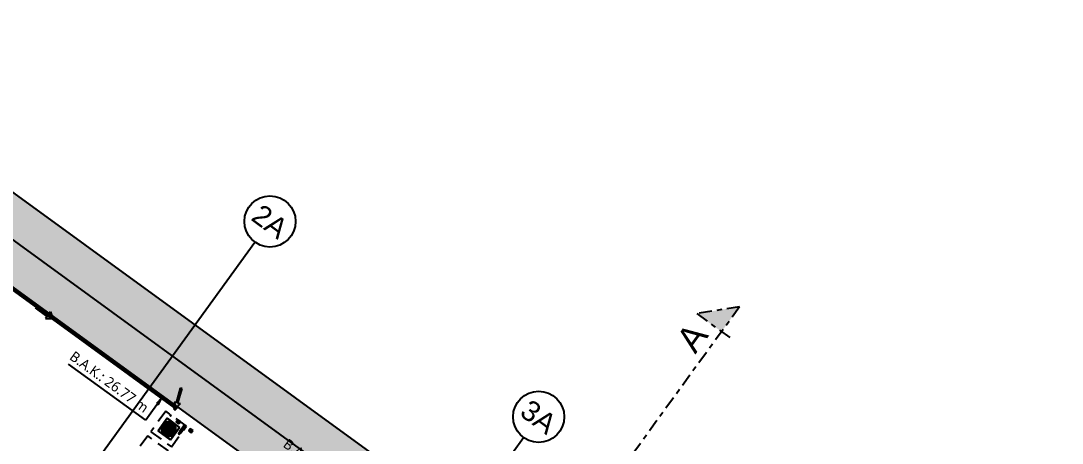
# Model space of a CAD drawing. Header units: inches. Extents: x 400392 to 401495, y 4543971 to 4544133.
# Drawn here: x 400769.67 to 400790.06, y 4544104.72 to 4544112.97 of the extents above; entities that cross this region are included whole.
import ezdxf
from ezdxf.enums import TextEntityAlignment as Align

# ---------------------------------------------------------------- set-up
doc = ezdxf.new("R2010")
doc.units = ezdxf.units.IN
doc.header["$MEASUREMENT"] = 0
for name, pattern in [('AKS', [3, 2.5, -0.25, 0, -0.25]), ('CENTER', [2, 1.25, -0.25, 0.25, -0.25]), ('CIZGI', [0.4, 0.25, -0.15])]:
    doc.linetypes.add(name, pattern=pattern)
doc.layers.add('A-DETL-GENF', color=92, linetype='Continuous', lineweight=9)
for name, color, linetype in [('aks prota', 2, 'AKS'), ('caks prota', 4, 'Continuous'), ('kesit tarama prota', 252, 'Continuous'), ('kolon tarama prota', 252, 'Continuous'), ('perde prota', 1, 'Continuous'), ('PRT-MI-a_fit_drainage', 10, 'Continuous'), ('skesit prota', 7, 'Continuous'), ('taks prota', 7, 'Continuous'), ('tkesit prota', 7, 'Continuous')]:
    doc.layers.add(name, color=color, linetype=linetype)
doc.styles.add('Arial', font='Arial.ttf')
doc.styles.add('Segoe UI Light_1', font='', dxfattribs={"height": 200})
doc.styles.add('TAKS', font='Arial Unicode.ttf')
doc.styles.get('Segoe UI Light_1').set_extended_font_data('Segoe UI Light')

# ---------------------------------------------------------------- blocks, each defined once
blk = doc.blocks.new('+24.06 mekanik')
at = {"layer": 'kolon tarama prota'}
for points in [[(9685, 178306), (9595, 178383), (9636, 178397), (9534, 178679), (9562, 178689), (9664, 178408), (9706, 178423)], [(6711, 178308), (6594, 178230), (6594, 178278), (6311, 178278), (6311, 178338), (6594, 178338), (6594, 178386)], [(9348, 178308), (9328, 178158), (9367, 178158)]]:
    blk.add_hatch(color=253, dxfattribs=at).paths.add_polyline_path(points, flags=0)
at = {"layer": 'kolon tarama prota', "color": 253}
for p, q in [((9562, 178689), (9534, 178679)), ((9562, 178689), (9534, 178679)), ((9534, 178679), (9636, 178397)), ((9636, 178397), (9534, 178679)), ((9664, 178408), (9562, 178689)), ((9664, 178408), (9562, 178689)), ((6711, 178308), (6594, 178386)), ((6594, 178386), (6594, 178338)), ((6594, 178386), (6711, 178308)), ((6594, 178338), (6594, 178386)), ((9636, 178397), (9595, 178383)), ((9636, 178397), (9595, 178383)), ((9595, 178383), (9685, 178306)), ((9595, 178383), (9685, 178306)), ((9706, 178423), (9664, 178408)), ((9664, 178408), (9706, 178423)), ((9685, 178306), (9706, 178423)), ((9706, 178423), (9685, 178306)), ((9648, 178322), (2847, 178322)), ((2847, 178295), (9648, 178295)), ((6594, 178338), (6311, 178338)), ((6311, 178338), (6311, 178278)), ((6594, 178338), (6311, 178338)), ((6311, 178338), (6311, 178278)), ((6311, 178278), (6594, 178278)), ((6594, 178278), (6311, 178278)), ((6594, 178230), (6711, 178308)), ((6594, 178230), (6711, 178308)), ((6594, 178278), (6594, 178230)), ((6594, 178278), (6594, 178230)), ((9348, 178308), (9328, 178158)), ((9367, 178158), (9348, 178308)), ((9348, 178308), (9348, 177771)), ((9666, 178325), (9648, 178325)), ((9648, 178292), (9666, 178292)), ((9666, 178291), (9666, 178273)), ((9699, 178273), (9699, 178291)), ((9328, 178158), (9367, 178158)), ((9965, 178045), (9665, 178045)), ((9665, 178045), (9665, 177745)), ((9665, 177745), (9665, 178045)), ((9665, 178045), (9965, 178045)), ((9665, 178045), (9665, 178045)), ((9672, 178138), (9672, 178127)), ((9694, 178127), (9694, 178138)), ((9810, 178035), (9810, 178015)), ((9810, 178015), (9810, 178035)), ((9810, 178035), (9810, 178035)), ((9810, 178015), (9810, 178015)), ((9810, 177990), (9810, 177969)), ((9810, 177969), (9810, 177990)), ((9810, 177990), (9810, 177990)), ((9810, 177969), (9810, 177969)), ((9820, 178015), (9820, 178035)), ((9820, 178035), (9820, 178015)), ((9820, 178035), (9820, 178035)), ((9820, 178015), (9820, 178015)), ((9820, 177969), (9820, 177990)), ((9820, 177990), (9820, 177969)), ((9820, 177990), (9820, 177990)), ((9820, 177969), (9820, 177969)), ((9853, 178145), (9853, 178095)), ((9853, 178145), (9913, 178145)), ((9913, 178145), (9853, 178145)), ((9853, 178095), (9853, 178095)), ((9853, 178095), (9879, 178095)), ((9879, 178095), (9853, 178095)), ((9853, 178095), (9853, 178095)), ((9873, 178143), (9854, 178143)), ((9854, 178143), (9873, 178143)), ((9854, 178143), (9873, 178143)), ((9873, 178143), (9854, 178143)), ((9879, 178095), (9886, 178095)), ((9886, 178095), (9879, 178095)), ((9886, 178095), (9912, 178095)), ((9912, 178095), (9886, 178095)), ((9911, 178143), (9892, 178143)), ((9892, 178143), (9911, 178143)), ((9911, 178143), (9892, 178143)), ((9892, 178143), (9911, 178143)), ((9912, 178095), (9913, 178095)), ((9913, 178095), (9912, 178095)), ((9913, 178095), (9913, 178145)), ((9965, 177745), (9965, 178045)), ((9965, 178045), (9965, 177745)), ((9965, 178045), (9965, 178045)), ((10018, 178145), (10018, 177975)), ((10048, 178145), (10018, 178145)), ((10018, 178145), (10048, 178145)), ((10048, 177975), (10048, 178145)), ((10153, 178145), (10153, 178095)), ((10213, 178145), (10153, 178145)), ((10153, 178145), (10213, 178145)), ((10179, 178095), (10153, 178095)), ((10153, 178095), (10153, 178095)), ((10153, 178095), (10153, 178095)), ((10153, 178095), (10179, 178095)), ((10154, 178143), (10173, 178143)), ((10173, 178143), (10154, 178143)), ((10173, 178143), (10154, 178143)), ((10154, 178143), (10173, 178143)), ((10186, 178095), (10179, 178095)), ((10179, 178095), (10186, 178095)), ((10212, 178095), (10186, 178095)), ((10186, 178095), (10212, 178095)), ((10192, 178143), (10211, 178143)), ((10211, 178143), (10192, 178143)), ((10211, 178143), (10192, 178143)), ((10192, 178143), (10211, 178143)), ((10213, 178095), (10212, 178095)), ((10212, 178095), (10213, 178095)), ((10213, 178095), (10213, 178145)), ((9348, 177771), (7481, 177771)), ((9695, 177900), (9675, 177900)), ((9675, 177900), (9695, 177900)), ((9675, 177900), (9675, 177900)), ((9675, 177890), (9695, 177890)), ((9695, 177890), (9675, 177890)), ((9675, 177890), (9675, 177890)), ((9695, 177900), (9695, 177900)), ((9695, 177890), (9695, 177890)), ((9740, 177900), (9720, 177900)), ((9720, 177900), (9740, 177900)), ((9720, 177900), (9720, 177900)), ((9720, 177890), (9740, 177890)), ((9740, 177890), (9720, 177890)), ((9720, 177890), (9720, 177890)), ((9740, 177900), (9740, 177900)), ((9740, 177890), (9740, 177890)), ((9786, 177900), (9765, 177900)), ((9765, 177900), (9786, 177900)), ((9765, 177900), (9765, 177900)), ((9765, 177890), (9786, 177890)), ((9786, 177890), (9765, 177890)), ((9765, 177890), (9765, 177890)), ((9786, 177900), (9786, 177900)), ((9786, 177890), (9786, 177890)), ((9810, 177944), (9810, 177924)), ((9810, 177924), (9810, 177944)), ((9810, 177944), (9810, 177944)), ((9810, 177924), (9810, 177924)), ((9810, 177865), (9810, 177845)), ((9810, 177845), (9810, 177865)), ((9810, 177865), (9810, 177865)), ((9810, 177845), (9810, 177845)), ((9810, 177820), (9810, 177800)), ((9810, 177800), (9810, 177820)), ((9810, 177820), (9810, 177820)), ((9810, 177800), (9810, 177800)), ((9810, 177775), (9810, 177755)), ((9810, 177755), (9810, 177775)), ((9810, 177775), (9810, 177775)), ((9810, 177755), (9810, 177755)), ((9820, 177924), (9820, 177944)), ((9820, 177944), (9820, 177924)), ((9820, 177944), (9820, 177944)), ((9820, 177924), (9820, 177924)), ((9820, 177845), (9820, 177865)), ((9820, 177865), (9820, 177845)), ((9820, 177865), (9820, 177865)), ((9820, 177845), (9820, 177845)), ((9820, 177800), (9820, 177820)), ((9820, 177820), (9820, 177800)), ((9820, 177820), (9820, 177820)), ((9820, 177800), (9820, 177800)), ((9820, 177755), (9820, 177775)), ((9820, 177775), (9820, 177755)), ((9820, 177775), (9820, 177775)), ((9820, 177755), (9820, 177755)), ((9865, 177900), (9845, 177900)), ((9845, 177900), (9865, 177900)), ((9845, 177900), (9845, 177900)), ((9845, 177890), (9865, 177890)), ((9865, 177890), (9845, 177890)), ((9845, 177890), (9845, 177890)), ((9865, 177900), (9865, 177900)), ((9865, 177890), (9865, 177890)), ((9910, 177900), (9890, 177900)), ((9890, 177900), (9910, 177900)), ((9890, 177900), (9890, 177900)), ((9890, 177890), (9910, 177890)), ((9910, 177890), (9890, 177890)), ((9890, 177890), (9890, 177890)), ((9910, 177900), (9910, 177900)), ((9910, 177890), (9910, 177890)), ((9955, 177900), (9935, 177900)), ((9935, 177900), (9955, 177900)), ((9935, 177900), (9935, 177900)), ((9935, 177890), (9955, 177890)), ((9955, 177890), (9935, 177890)), ((9935, 177890), (9935, 177890)), ((9955, 177900), (9955, 177900)), ((9955, 177890), (9955, 177890)), ((9665, 177745), (9965, 177745)), ((9965, 177745), (9665, 177745)), ((9665, 177745), (9665, 177745)), ((9965, 177745), (9965, 177745))]:
    blk.add_line(p, q, dxfattribs=at)
at = {"layer": 'kolon tarama prota', "color": 253, "flags": 128}
for points in [[(9683, 178325), (9678, 178325), (9667, 178325), (9666, 178325)], [(9666, 178308), (9671, 178320), (9682, 178325), (9683, 178325)], [(9666, 178291), (9666, 178303), (9666, 178308), (9666, 178308)], [(9683, 178292), (9671, 178297), (9666, 178308), (9666, 178308)], [(9666, 178292), (9677, 178292), (9683, 178292), (9683, 178292)], [(9683, 178325), (9694, 178320), (9699, 178309), (9699, 178308)], [(9699, 178308), (9694, 178297), (9683, 178292), (9683, 178292)], [(9699, 178308), (9699, 178304), (9699, 178293), (9699, 178291)], [(10018, 177975), (10018, 177959), (10018, 177948), (10018, 177945)], [(10048, 177945), (10048, 177949), (10048, 177962), (10048, 177975)]]:
    blk.add_lwpolyline(points, dxfattribs=at)
at = {"layer": 'kolon tarama prota', "color": 253}
for centre, radius, start, end in [((9683, 178308), 16.3, 0, 180), ((9683, 178308), 16.3, 90, 270), ((9683, 178308), 16.3, 180, 0), ((9683, 178308), 13.3, 0, 180), ((9683, 178308), 13.3, 180, 0), ((9683, 178302), 6.67, 90, 270), ((9683, 178308), 16.3, 270, 90), ((9683, 178315), 6.67, 270, 90), ((9815, 177895), 140, 92.0467, 177.9533), ((9815, 177895), 140, 92.0467, 177.9533), ((9815, 177895), 120, 92.388, 177.612), ((9815, 177895), 120, 92.388, 177.612), ((9815, 177895), 100, 90, 270), ((9815, 177895), 100, 90, 270), ((9815, 177895), 95, 93.017, 176.983), ((9815, 177895), 95, 93.017, 176.983), ((9815, 177895), 90, 90, 270), ((9815, 177895), 90, 90, 270), ((9815, 177895), 75, 93.8226, 176.1774), ((9815, 177895), 75, 93.8226, 176.1774), ((9815, 177895), 100, 270, 90), ((9815, 177895), 100, 270, 90), ((9815, 177895), 90, 270, 90), ((9815, 177895), 90, 270, 90), ((9815, 177895), 140, 2.0467, 87.9533), ((9815, 177895), 140, 2.0467, 87.9533), ((9815, 177895), 120, 2.388, 87.612), ((9815, 177895), 120, 2.388, 87.612), ((9815, 177895), 95, 3.017, 86.983), ((9815, 177895), 95, 3.017, 86.983), ((9815, 177895), 75, 3.8226, 86.1774), ((9815, 177895), 75, 3.8226, 86.1774), ((10033, 177945), 15, 0, 180), ((9815, 177895), 140, 182.0467, 267.9533), ((9815, 177895), 140, 182.0467, 267.9533), ((9815, 177895), 120, 182.388, 267.612), ((9815, 177895), 120, 182.388, 267.612), ((9815, 177895), 95, 183.017, 266.983), ((9815, 177895), 95, 183.017, 266.983), ((9815, 177895), 75, 183.8226, 266.1774), ((9815, 177895), 75, 183.8226, 266.1774), ((9815, 177895), 59, 0, 180), ((9815, 177895), 59, 180, 0), ((9815, 177895), 50, 90, 270), ((9815, 177895), 50, 90, 270), ((9815, 177895), 50, 95.7392, 174.2608), ((9815, 177895), 50, 95.7392, 174.2608), ((9815, 177895), 50, 185.7392, 264.2608), ((9815, 177895), 50, 185.7392, 264.2608), ((9815, 177895), 30, 99.5941, 170.4059), ((9815, 177895), 30, 99.5941, 170.4059), ((9815, 177865), 29.5, 90, 270), ((9815, 177895), 30, 189.5941, 260.4059), ((9815, 177895), 30, 189.5941, 260.4059), ((9815, 177924), 29.5, 270, 90), ((9815, 177895), 50, 270, 90), ((9815, 177895), 50, 270, 90), ((9815, 177895), 50, 5.7392, 84.2608), ((9815, 177895), 50, 5.7392, 84.2608), ((9815, 177895), 30, 9.5941, 80.4059), ((9815, 177895), 30, 9.5941, 80.4059), ((9815, 177895), 50, 275.7392, 354.2608), ((9815, 177895), 30, 279.5941, 350.4059), ((9815, 177895), 95, 273.017, 356.983), ((9815, 177895), 75, 273.8226, 356.1774), ((9815, 177895), 140, 272.0467, 357.9533), ((9815, 177895), 120, 272.388, 357.612), ((9815, 177895), 75, 273.8226, 356.1774), ((9815, 177895), 95, 273.017, 356.983), ((9815, 177895), 120, 272.388, 357.612), ((9815, 177895), 140, 272.0467, 357.9533), ((9815, 177895), 30, 279.5941, 350.4059), ((9815, 177895), 50, 275.7392, 354.2608), ((10033, 177945), 15, 180, 0)]:
    blk.add_arc(centre, radius, start, end, dxfattribs=at)
for centre, major_axis, start_param, end_param in [((9648, 178308), (0, 16.3), 4.712389, 7.853982), ((9648, 178308), (0, 13.3), 0, 1.570796), ((9648, 178308), (0, 13.3), 1.570796, 3.141593), ((9648, 178308), (0, 16.3), 1.570796, 4.712389), ((9648, 178308), (0, 13.3), 4.712389, 6.283185), ((9648, 178308), (0, 13.3), 3.141593, 4.712389), ((9683, 178273), (-16.3, 0), 4.712389, 7.853982), ((9683, 178273), (16.3, 0), 4.712389, 7.853982), ((9683, 178138), (11.1, 0), 3.141593, 6.283185), ((9683, 178138), (11.1, 0), 0, 3.141593), ((9683, 178127), (11.1, 0), 0, 3.141593), ((9683, 178127), (-11.1, 0), 0, 3.141593)]:
    blk.add_ellipse(centre, major_axis=major_axis, ratio=0.01, start_param=start_param, end_param=end_param, dxfattribs=at)
for points in [[(9854, 178143), (9854, 178135), (9853, 178119), (9853, 178103), (9853, 178095)], [(9853, 178095), (9853, 178103), (9853, 178119), (9854, 178135), (9854, 178143)], [(9879, 178095), (9878, 178103), (9876, 178119), (9874, 178135), (9873, 178143)], [(9873, 178143), (9874, 178135), (9876, 178119), (9878, 178103), (9879, 178095)], [(9892, 178143), (9891, 178135), (9889, 178119), (9887, 178103), (9886, 178095)], [(9886, 178095), (9887, 178103), (9889, 178119), (9891, 178135), (9892, 178143)], [(9912, 178095), (9912, 178103), (9912, 178119), (9912, 178135), (9911, 178143)], [(9911, 178143), (9912, 178135), (9912, 178119), (9912, 178103), (9912, 178095)], [(10153, 178095), (10153, 178103), (10153, 178119), (10154, 178135), (10154, 178143)], [(10154, 178143), (10154, 178135), (10153, 178119), (10153, 178103), (10153, 178095)], [(10173, 178143), (10174, 178135), (10176, 178119), (10178, 178103), (10179, 178095)], [(10179, 178095), (10178, 178103), (10176, 178119), (10174, 178135), (10173, 178143)], [(10186, 178095), (10187, 178103), (10189, 178119), (10191, 178135), (10192, 178143)], [(10192, 178143), (10191, 178135), (10189, 178119), (10187, 178103), (10186, 178095)], [(10211, 178143), (10211, 178135), (10212, 178119), (10212, 178103), (10212, 178095)], [(10212, 178095), (10212, 178103), (10212, 178119), (10211, 178135), (10211, 178143)]]:
    blk.add_open_spline(points, degree=3, dxfattribs=at)
at = {"layer": 'kolon tarama prota', "color": 253, "style": 'Segoe UI Light_1'}
for s, p in [('B.A.K.: 26.22 m', (11810, 178929)), ('B.A.K.: 26.77 m', (7421, 177857))]:
    blk.add_text(s, height=200, dxfattribs=at).set_placement(p)
blk = doc.blocks.new('YER SUZGECI_20x20')
at = {"color": 2}
blk.add_lwpolyline([(-20, 0), (0, 0), (0, 20), (-20, 20)], close=True, dxfattribs=at)
for points in [[(0, 20), (-20, 0)], [(-20, 20), (0, 0)]]:
    blk.add_lwpolyline(points, dxfattribs=at)
blk.add_circle((-10, 10), 7, dxfattribs=at)

msp = doc.modelspace()

# ---------------------------------------------------------------- hatches: boundary and pattern name
at = {"layer": 'kesit tarama prota'}
h = msp.add_hatch(color=256, dxfattribs=at)
h.dxf.hatch_style = 1
h.paths.add_polyline_path([(400782.905, 4544107.25), (400783.743, 4544107.382), (400783.39, 4544106.897)])
at = {"layer": 'kolon tarama prota'}
h = msp.add_hatch(color=256, dxfattribs=at)
h.dxf.hatch_style = 1
h.paths.add_polyline_path([(400766.813, 4544111.585), (400756.409, 4544097.266), (400756.086, 4544097.501), (400755.615, 4544096.853), (400755.939, 4544096.618), (400752.589, 4544092.007), (400752.265, 4544092.242), (400751.795, 4544091.595), (400752.118, 4544091.36), (400741.715, 4544077.04), (400742.928, 4544076.158), (400767.145, 4544109.49), (400817.86, 4544072.643), (400820.412, 4544072.643), (400818.347, 4544074.143)])

# ---------------------------------------------------------------- linework, layer by layer
at = {"layer": 'aks prota', "ltscale": 10}
for p, q in [((400858.225, 4544044.243), (400763.625, 4544112.975)), ((400746.809, 4544070.867), (400774.258, 4544108.648)), ((400752.067, 4544067.046), (400779.517, 4544104.827))]:
    msp.add_line(p, q, dxfattribs=at)
at = {"layer": 'caks prota', "ltscale": 0.05}
for centre in [(400774.552, 4544109.052), (400779.811, 4544105.232)]:
    msp.add_circle(centre, 0.5, dxfattribs=at)
at = {"layer": 'perde prota'}
msp.add_lwpolyline([(400752.118, 4544091.36), (400741.715, 4544077.04), (400742.928, 4544076.158), (400767.145, 4544109.49), (400817.86, 4544072.643), (400820.412, 4544072.643), (400766.813, 4544111.585), (400756.409, 4544097.266), (400756.086, 4544097.501), (400755.615, 4544096.853), (400755.939, 4544096.618), (400752.589, 4544092.007), (400752.265, 4544092.242), (400751.795, 4544091.595)], close=True, dxfattribs=at)
at = {"layer": 'PRT-MI-a_fit_drainage', "color": 2, "linetype": 'CIZGI'}
for points in [[(400772.513, 4544105.343), (400772.219, 4544104.939), (400772.623, 4544104.645), (400772.917, 4544105.049)], [(400772.16, 4544104.858), (400771.866, 4544104.454), (400772.271, 4544104.16), (400772.564, 4544104.564)]]:
    msp.add_lwpolyline(points, close=True, dxfattribs=at)
at = {"layer": 'skesit prota', "linetype": 'CENTER', "ltscale": 0.2}
for p, q in [((400783.743, 4544107.382), (400782.905, 4544107.25)), ((400782.905, 4544107.25), (400783.633, 4544106.721))]:
    msp.add_line(p, q, dxfattribs=at)
msp.add_lwpolyline([(400783.743, 4544107.382), (400754.815, 4544067.567), (400707.814, 4544067.567)], dxfattribs=at)

# ---------------------------------------------------------------- block references
at = {"layer": 'A-DETL-GENF', "xscale": 0.001, "yscale": 0.001, "zscale": 0.001, "rotation": 323.9999999999982}
msp.add_blockref('+24.06 mekanik', (400660.065, 4543966.842), dxfattribs=at)
at = {"layer": 'PRT-MI-a_fit_drainage', "color": 2, "xscale": 0.01, "yscale": 0.01, "zscale": 0.01, "rotation": 234.000000000131}
msp.add_blockref('YER SUZGECI_20x20', (400772.428, 4544104.972), dxfattribs=at)

# ---------------------------------------------------------------- texts
at = {"layer": 'taks prota', "style": 'TAKS'}
for s, p in [('2A', (400774.552, 4544109.052)), ('3A', (400779.811, 4544105.232))]:
    msp.add_text(s, height=0.4, rotation=323.5052, dxfattribs=at).set_placement(p, align=Align.MIDDLE_CENTER)
at = {"layer": 'tkesit prota', "style": 'Arial'}
msp.add_text('A', height=0.5, rotation=54, dxfattribs=at).set_placement((400782.877, 4544106.446))

doc.saveas('drawing.dxf')
